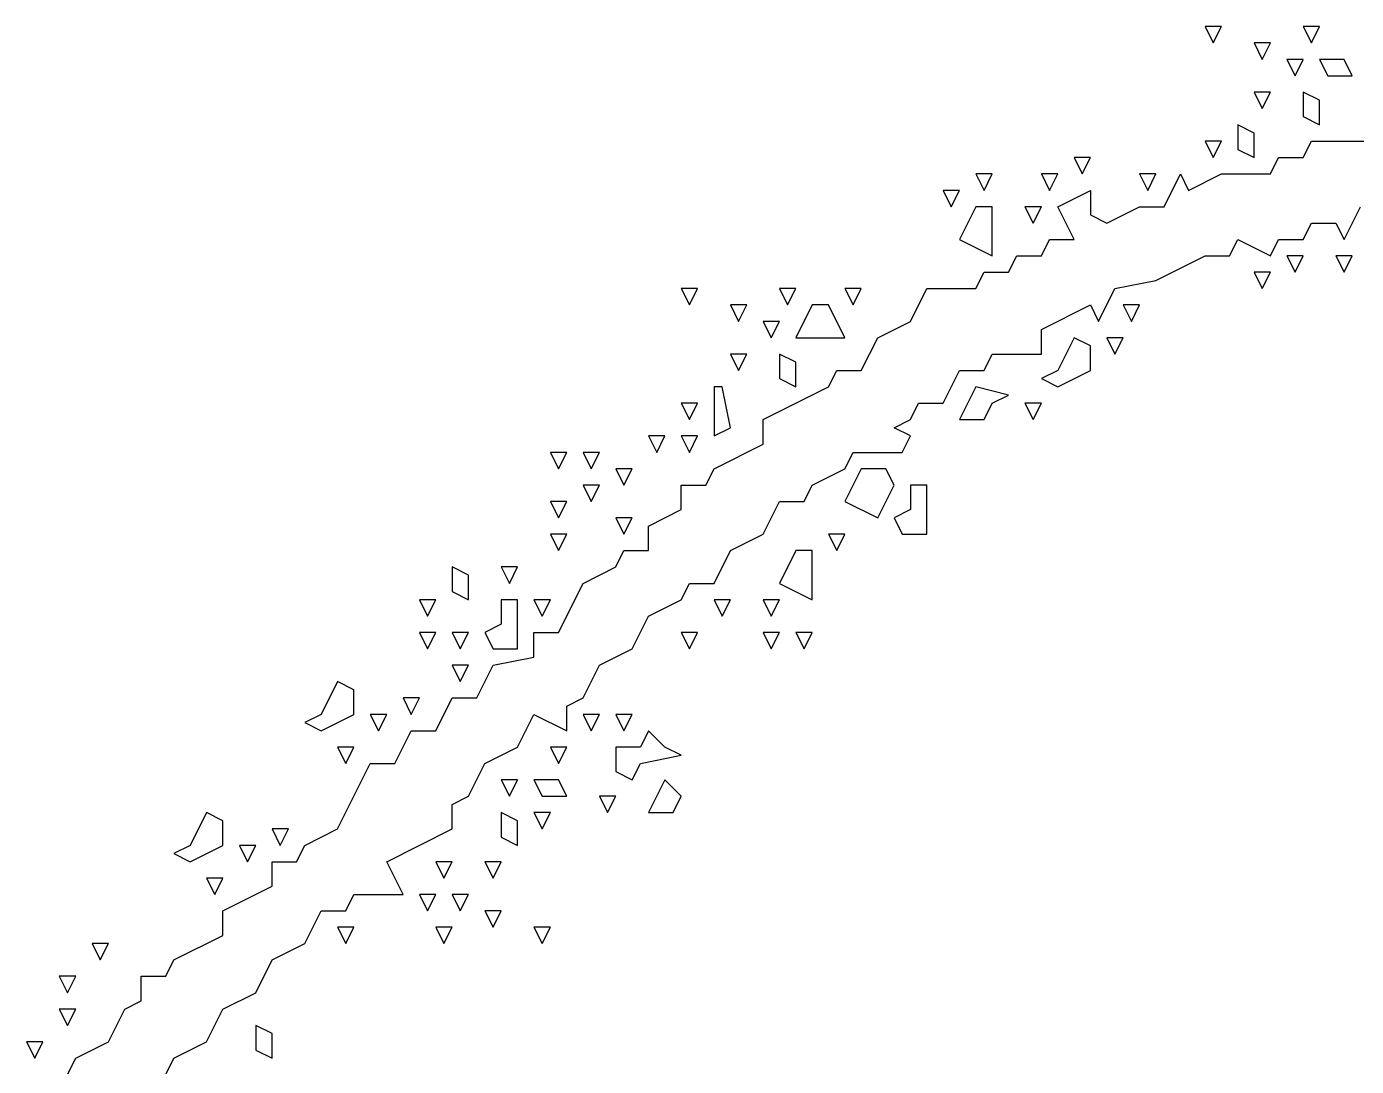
# Model space of a CAD drawing. Extents: x 2 to 124, y 0 to 170.
# Drawn here: x 93.13 to 106.21, y 94.1 to 104.32 of the extents above; entities that cross this region are included whole.
import ezdxf

# ---------------------------------------------------------------- set-up
doc = ezdxf.new("R2010")
doc.units = 0
doc.layers.add('Layer0', color=7, linetype='Continuous')

msp = doc.modelspace()

# ---------------------------------------------------------------- linework, layer by layer
at = {"layer": 'Layer0', "color": 5, "linetype": 'CONTINUOUS'}
for p, q in [((104.7206, 104.3182, 0.1), (104.8011, 104.1572, 0.1)), ((104.8816, 104.3182, 0.1), (104.7206, 104.3182, 0.1)), ((104.8011, 104.1572, 0.1), (104.8816, 104.3182, 0.1)), ((105.6866, 104.3182, 0.1), (105.767, 104.1572, 0.1)), ((105.8475, 104.3182, 0.1), (105.6866, 104.3182, 0.1)), ((105.767, 104.1572, 0.1), (105.8475, 104.3182, 0.1)), ((105.2036, 104.1572, 0.1), (105.2841, 103.9962, 0.1)), ((105.3646, 104.1572, 0.1), (105.2036, 104.1572, 0.1)), ((105.2841, 103.9962, 0.1), (105.3646, 104.1572, 0.1)), ((105.5256, 103.9962, 0.1), (105.6061, 103.8352, 0.1)), ((105.6866, 103.9962, 0.1), (105.5256, 103.9962, 0.1)), ((105.6061, 103.8352, 0.1), (105.6866, 103.9962, 0.1)), ((105.8475, 103.9962, 0.1), (105.928, 103.8352, 0.1)), ((106.089, 103.9962, 0.1), (105.8475, 103.9962, 0.1)), ((106.1695, 103.8352, 0.1), (106.089, 103.9962, 0.1)), ((105.928, 103.8352, 0.1), (106.1695, 103.8352, 0.1)), ((105.2036, 103.6742, 0.1), (105.2841, 103.5133, 0.1)), ((105.3646, 103.6742, 0.1), (105.2036, 103.6742, 0.1)), ((105.2841, 103.5133, 0.1), (105.3646, 103.6742, 0.1)), ((105.6866, 103.6742, 0.1), (105.6866, 103.4328, 0.1)), ((105.8475, 103.5938, 0.1), (105.6866, 103.6742, 0.1)), ((105.8475, 103.3523, 0.1), (105.8475, 103.5938, 0.1)), ((105.0426, 103.3523, 0.1), (105.0426, 103.1108, 0.1)), ((105.2036, 103.2718, 0.1), (105.0426, 103.3523, 0.1)), ((105.6866, 103.4328, 0.1), (105.8475, 103.3523, 0.1)), ((105.2036, 103.0303, 0.1), (105.2036, 103.2718, 0.1)), ((104.7206, 103.1913, 0.1), (104.8011, 103.0303, 0.1)), ((104.8816, 103.1913, 0.1), (104.7206, 103.1913, 0.1)), ((104.8011, 103.0303, 0.1), (104.8816, 103.1913, 0.1)), ((105.0426, 103.1108, 0.1), (105.2036, 103.0303, 0.1)), ((105.6866, 103.0303, 0.1), (105.767, 103.1913, 0.1)), ((105.767, 103.1913, 0.1), (106.733, 103.1913, 0.1)), ((103.4328, 103.0303, 0.1), (103.5133, 102.8693, 0.1)), ((103.5938, 103.0303, 0.1), (103.4328, 103.0303, 0.1)), ((103.5133, 102.8693, 0.1), (103.5938, 103.0303, 0.1)), ((105.3646, 102.8693, 0.1), (105.4451, 103.0303, 0.1)), ((105.4451, 103.0303, 0.1), (105.6866, 103.0303, 0.1)), ((102.4669, 102.8693, 0.1), (102.5473, 102.7083, 0.1)), ((102.6278, 102.8693, 0.1), (102.4669, 102.8693, 0.1)), ((102.5473, 102.7083, 0.1), (102.6278, 102.8693, 0.1)), ((103.1108, 102.8693, 0.1), (103.1913, 102.7083, 0.1)), ((103.2718, 102.8693, 0.1), (103.1108, 102.8693, 0.1)), ((103.1913, 102.7083, 0.1), (103.2718, 102.8693, 0.1)), ((104.0767, 102.8693, 0.1), (104.1572, 102.7083, 0.1)), ((104.2377, 102.8693, 0.1), (104.0767, 102.8693, 0.1)), ((104.1572, 102.7083, 0.1), (104.2377, 102.8693, 0.1)), ((104.3182, 102.5473, 0.1), (104.4792, 102.8693, 0.1)), ((104.4792, 102.8693, 0.1), (104.5597, 102.7083, 0.1)), ((104.5597, 102.7083, 0.1), (104.8816, 102.8693, 0.1)), ((104.8816, 102.8693, 0.1), (105.3646, 102.8693, 0.1)), ((102.1449, 102.7083, 0.1), (102.2254, 102.5473, 0.1)), ((102.3059, 102.7083, 0.1), (102.1449, 102.7083, 0.1)), ((102.2254, 102.5473, 0.1), (102.3059, 102.7083, 0.1)), ((103.2718, 102.5473, 0.1), (103.5938, 102.7083, 0.1)), ((103.5938, 102.7083, 0.1), (103.5938, 102.4669, 0.1)), ((102.4669, 102.5473, 0.1), (102.3059, 102.2254, 0.1)), ((102.6278, 102.5473, 0.1), (102.4669, 102.5473, 0.1)), ((102.6278, 102.0644, 0.1), (102.6278, 102.5473, 0.1)), ((102.9498, 102.5473, 0.1), (103.0303, 102.3864, 0.1)), ((103.1108, 102.5473, 0.1), (102.9498, 102.5473, 0.1)), ((103.0303, 102.3864, 0.1), (103.1108, 102.5473, 0.1)), ((103.4328, 102.2254, 0.1), (103.2718, 102.5473, 0.1)), ((103.5938, 102.4669, 0.1), (103.7547, 102.3864, 0.1)), ((103.7547, 102.3864, 0.1), (104.0767, 102.5473, 0.1)), ((104.0767, 102.5473, 0.1), (104.3182, 102.5473, 0.1)), ((106.089, 102.2254, 0.1), (106.25, 102.5473, 0.1)), ((105.6866, 102.2254, 0.1), (105.767, 102.3864, 0.1)), ((105.767, 102.3864, 0.1), (106.0085, 102.3864, 0.1)), ((106.0085, 102.3864, 0.1), (106.089, 102.2254, 0.1)), ((102.3059, 102.2254, 0.1), (102.6278, 102.0644, 0.1)), ((103.1108, 102.0644, 0.1), (103.1913, 102.2254, 0.1)), ((103.1913, 102.2254, 0.1), (103.4328, 102.2254, 0.1)), ((104.9621, 102.0644, 0.1), (105.0426, 102.2254, 0.1)), ((105.0426, 102.2254, 0.1), (105.3646, 102.0644, 0.1)), ((105.3646, 102.0644, 0.1), (105.4451, 102.2254, 0.1)), ((105.4451, 102.2254, 0.1), (105.6866, 102.2254, 0.1)), ((102.7888, 101.9034, 0.1), (102.8693, 102.0644, 0.1)), ((102.8693, 102.0644, 0.1), (103.1108, 102.0644, 0.1)), ((104.2377, 101.8229, 0.1), (104.7206, 102.0644, 0.1)), ((104.7206, 102.0644, 0.1), (104.9621, 102.0644, 0.1)), ((105.5256, 102.0644, 0.1), (105.6061, 101.9034, 0.1)), ((105.6866, 102.0644, 0.1), (105.5256, 102.0644, 0.1)), ((105.6061, 101.9034, 0.1), (105.6866, 102.0644, 0.1)), ((106.0085, 102.0644, 0.1), (106.089, 101.9034, 0.1)), ((106.1695, 102.0644, 0.1), (106.0085, 102.0644, 0.1)), ((106.089, 101.9034, 0.1), (106.1695, 102.0644, 0.1)), ((102.4669, 101.7424, 0.1), (102.5473, 101.9034, 0.1)), ((102.5473, 101.9034, 0.1), (102.7888, 101.9034, 0.1)), ((105.2036, 101.9034, 0.1), (105.2841, 101.7424, 0.1)), ((105.3646, 101.9034, 0.1), (105.2036, 101.9034, 0.1)), ((105.2841, 101.7424, 0.1), (105.3646, 101.9034, 0.1)), ((103.8352, 101.7424, 0.1), (104.2377, 101.8229, 0.1)), ((99.56913, 101.7424, 0.1), (99.64962, 101.5814, 0.1)), ((99.73011, 101.7424, 0.1), (99.56913, 101.7424, 0.1)), ((99.64962, 101.5814, 0.1), (99.73011, 101.7424, 0.1)), ((100.535, 101.7424, 0.1), (100.6155, 101.5814, 0.1)), ((100.696, 101.7424, 0.1), (100.535, 101.7424, 0.1)), ((100.6155, 101.5814, 0.1), (100.696, 101.7424, 0.1)), ((101.179, 101.7424, 0.1), (101.2595, 101.5814, 0.1)), ((101.34, 101.7424, 0.1), (101.179, 101.7424, 0.1)), ((101.2595, 101.5814, 0.1), (101.34, 101.7424, 0.1)), ((101.8229, 101.4205, 0.1), (101.9839, 101.7424, 0.1)), ((101.9839, 101.7424, 0.1), (102.4669, 101.7424, 0.1)), ((103.6742, 101.4205, 0.1), (103.8352, 101.7424, 0.1)), ((100.0521, 101.5814, 0.1), (100.1326, 101.4205, 0.1)), ((100.2131, 101.5814, 0.1), (100.0521, 101.5814, 0.1)), ((100.1326, 101.4205, 0.1), (100.2131, 101.5814, 0.1)), ((100.857, 101.5814, 0.1), (100.696, 101.2595, 0.1)), ((101.018, 101.5814, 0.1), (100.857, 101.5814, 0.1)), ((101.179, 101.2595, 0.1), (101.018, 101.5814, 0.1)), ((103.1108, 101.34, 0.1), (103.5938, 101.5814, 0.1)), ((103.5938, 101.5814, 0.1), (103.6742, 101.4205, 0.1)), ((103.9157, 101.5814, 0.1), (103.9962, 101.4205, 0.1)), ((104.0767, 101.5814, 0.1), (103.9157, 101.5814, 0.1)), ((103.9962, 101.4205, 0.1), (104.0767, 101.5814, 0.1)), ((100.3741, 101.4205, 0.1), (100.4545, 101.2595, 0.1)), ((100.535, 101.4205, 0.1), (100.3741, 101.4205, 0.1)), ((100.4545, 101.2595, 0.1), (100.535, 101.4205, 0.1)), ((101.5009, 101.2595, 0.1), (101.8229, 101.4205, 0.1)), ((100.696, 101.2595, 0.1), (101.179, 101.2595, 0.1)), ((101.34, 100.9375, 0.1), (101.5009, 101.2595, 0.1)), ((103.1108, 101.0985, 0.1), (103.1108, 101.34, 0.1)), ((103.4328, 101.2595, 0.1), (103.2718, 100.9375, 0.1)), ((103.5938, 101.179, 0.1), (103.4328, 101.2595, 0.1)), ((103.7547, 101.2595, 0.1), (103.8352, 101.0985, 0.1)), ((103.9157, 101.2595, 0.1), (103.7547, 101.2595, 0.1)), ((103.8352, 101.0985, 0.1), (103.9157, 101.2595, 0.1)), ((103.5938, 100.9375, 0.1), (103.5938, 101.179, 0.1)), ((100.0521, 101.0985, 0.1), (100.1326, 100.9375, 0.1)), ((100.2131, 101.0985, 0.1), (100.0521, 101.0985, 0.1)), ((100.1326, 100.9375, 0.1), (100.2131, 101.0985, 0.1)), ((100.535, 101.0985, 0.1), (100.535, 100.857, 0.1)), ((100.696, 101.018, 0.1), (100.535, 101.0985, 0.1)), ((100.696, 100.7765, 0.1), (100.696, 101.018, 0.1)), ((102.5473, 100.9375, 0.1), (102.6278, 101.0985, 0.1)), ((102.6278, 101.0985, 0.1), (103.1108, 101.0985, 0.1)), ((100.535, 100.857, 0.1), (100.696, 100.7765, 0.1)), ((101.018, 100.7765, 0.1), (101.0985, 100.9375, 0.1)), ((101.0985, 100.9375, 0.1), (101.34, 100.9375, 0.1)), ((102.1449, 100.6155, 0.1), (102.3059, 100.9375, 0.1)), ((102.3059, 100.9375, 0.1), (102.5473, 100.9375, 0.1)), ((103.2718, 100.9375, 0.1), (103.1108, 100.857, 0.1)), ((103.1108, 100.857, 0.1), (103.2718, 100.7765, 0.1)), ((103.2718, 100.7765, 0.1), (103.5938, 100.9375, 0.1)), ((99.8911, 100.7765, 0.1), (99.8911, 100.2936, 0.1)), ((99.97159, 100.7765, 0.1), (99.8911, 100.7765, 0.1)), ((100.0521, 100.3741, 0.1), (99.97159, 100.7765, 0.1)), ((100.3741, 100.4545, 0.1), (101.018, 100.7765, 0.1)), ((102.4669, 100.7765, 0.1), (102.3059, 100.4545, 0.1)), ((102.7888, 100.696, 0.1), (102.4669, 100.7765, 0.1)), ((99.56913, 100.6155, 0.1), (99.64962, 100.4545, 0.1)), ((99.73011, 100.6155, 0.1), (99.56913, 100.6155, 0.1)), ((99.64962, 100.4545, 0.1), (99.73011, 100.6155, 0.1)), ((101.8229, 100.4545, 0.1), (101.9034, 100.6155, 0.1)), ((101.9034, 100.6155, 0.1), (102.1449, 100.6155, 0.1)), ((102.5473, 100.4545, 0.1), (102.6278, 100.6155, 0.1)), ((102.6278, 100.6155, 0.1), (102.7888, 100.696, 0.1)), ((102.9498, 100.6155, 0.1), (103.0303, 100.4545, 0.1)), ((103.1108, 100.6155, 0.1), (102.9498, 100.6155, 0.1)), ((103.0303, 100.4545, 0.1), (103.1108, 100.6155, 0.1)), ((99.8911, 100.2936, 0.1), (100.0521, 100.3741, 0.1)), ((100.3741, 100.2131, 0.1), (100.3741, 100.4545, 0.1)), ((101.6619, 100.3741, 0.1), (101.8229, 100.4545, 0.1)), ((101.8229, 100.2936, 0.1), (101.6619, 100.3741, 0.1)), ((102.3059, 100.4545, 0.1), (102.5473, 100.4545, 0.1)), ((99.24716, 100.2936, 0.1), (99.32765, 100.1326, 0.1)), ((99.40814, 100.2936, 0.1), (99.24716, 100.2936, 0.1)), ((99.32765, 100.1326, 0.1), (99.40814, 100.2936, 0.1)), ((99.56913, 100.2936, 0.1), (99.64962, 100.1326, 0.1)), ((99.73011, 100.2936, 0.1), (99.56913, 100.2936, 0.1)), ((99.64962, 100.1326, 0.1), (99.73011, 100.2936, 0.1)), ((99.8911, 99.97159, 0.1), (100.3741, 100.2131, 0.1)), ((101.7424, 100.1326, 0.1), (101.8229, 100.2936, 0.1)), ((98.28125, 100.1326, 0.1), (98.36174, 99.97159, 0.1)), ((98.44223, 100.1326, 0.1), (98.28125, 100.1326, 0.1)), ((98.36174, 99.97159, 0.1), (98.44223, 100.1326, 0.1)), ((98.60322, 100.1326, 0.1), (98.68371, 99.97159, 0.1)), ((98.7642, 100.1326, 0.1), (98.60322, 100.1326, 0.1)), ((98.68371, 99.97159, 0.1), (98.7642, 100.1326, 0.1)), ((101.179, 99.97159, 0.1), (101.2595, 100.1326, 0.1)), ((101.2595, 100.1326, 0.1), (101.7424, 100.1326, 0.1)), ((98.92519, 99.97159, 0.1), (99.00568, 99.81061, 0.1)), ((99.08617, 99.97159, 0.1), (98.92519, 99.97159, 0.1)), ((99.00568, 99.81061, 0.1), (99.08617, 99.97159, 0.1)), ((99.81061, 99.81061, 0.1), (99.8911, 99.97159, 0.1)), ((100.857, 99.81061, 0.1), (101.179, 99.97159, 0.1)), ((101.34, 99.97159, 0.1), (101.179, 99.64962, 0.1)), ((101.5814, 99.97159, 0.1), (101.34, 99.97159, 0.1)), ((101.6619, 99.81061, 0.1), (101.5814, 99.97159, 0.1)), ((98.60322, 99.81061, 0.1), (98.68371, 99.64962, 0.1)), ((98.7642, 99.81061, 0.1), (98.60322, 99.81061, 0.1)), ((98.68371, 99.64962, 0.1), (98.7642, 99.81061, 0.1)), ((99.56913, 99.56913, 0.1), (99.56913, 99.81061, 0.1)), ((99.56913, 99.81061, 0.1), (99.81061, 99.81061, 0.1)), ((100.7765, 99.64962, 0.1), (100.857, 99.81061, 0.1)), ((101.5009, 99.48864, 0.1), (101.6619, 99.81061, 0.1)), ((101.8229, 99.81061, 0.1), (101.8229, 99.56913, 0.1)), ((101.9839, 99.81061, 0.1), (101.8229, 99.81061, 0.1)), ((101.9839, 99.32765, 0.1), (101.9839, 99.81061, 0.1)), ((98.28125, 99.64962, 0.1), (98.36174, 99.48864, 0.1)), ((98.44223, 99.64962, 0.1), (98.28125, 99.64962, 0.1)), ((98.36174, 99.48864, 0.1), (98.44223, 99.64962, 0.1)), ((99.24716, 99.40814, 0.1), (99.56913, 99.56913, 0.1)), ((100.3741, 99.32765, 0.1), (100.535, 99.64962, 0.1)), ((100.535, 99.64962, 0.1), (100.7765, 99.64962, 0.1)), ((101.179, 99.64962, 0.1), (101.5009, 99.48864, 0.1)), ((101.8229, 99.56913, 0.1), (101.6619, 99.48864, 0.1)), ((98.92519, 99.48864, 0.1), (99.00568, 99.32765, 0.1)), ((99.08617, 99.48864, 0.1), (98.92519, 99.48864, 0.1)), ((99.00568, 99.32765, 0.1), (99.08617, 99.48864, 0.1)), ((101.6619, 99.48864, 0.1), (101.7424, 99.32765, 0.1)), ((98.28125, 99.32765, 0.1), (98.36174, 99.16667, 0.1)), ((98.44223, 99.32765, 0.1), (98.28125, 99.32765, 0.1)), ((98.36174, 99.16667, 0.1), (98.44223, 99.32765, 0.1)), ((99.24716, 99.16667, 0.1), (99.24716, 99.40814, 0.1)), ((100.0521, 99.16667, 0.1), (100.3741, 99.32765, 0.1)), ((101.018, 99.32765, 0.1), (101.0985, 99.16667, 0.1)), ((101.179, 99.32765, 0.1), (101.018, 99.32765, 0.1)), ((101.0985, 99.16667, 0.1), (101.179, 99.32765, 0.1)), ((101.7424, 99.32765, 0.1), (101.9839, 99.32765, 0.1)), ((98.92519, 99.00568, 0.1), (99.00568, 99.16667, 0.1)), ((99.00568, 99.16667, 0.1), (99.24716, 99.16667, 0.1)), ((99.8911, 98.8447, 0.1), (100.0521, 99.16667, 0.1)), ((100.696, 99.16667, 0.1), (100.535, 98.8447, 0.1)), ((100.857, 99.16667, 0.1), (100.696, 99.16667, 0.1)), ((100.857, 98.68371, 0.1), (100.857, 99.16667, 0.1)), ((97.31534, 99.00568, 0.1), (97.31534, 98.7642, 0.1)), ((97.47633, 98.92519, 0.1), (97.31534, 99.00568, 0.1)), ((97.47633, 98.68371, 0.1), (97.47633, 98.92519, 0.1)), ((97.7983, 99.00568, 0.1), (97.87879, 98.8447, 0.1)), ((97.95928, 99.00568, 0.1), (97.7983, 99.00568, 0.1)), ((97.87879, 98.8447, 0.1), (97.95928, 99.00568, 0.1)), ((98.60322, 98.8447, 0.1), (98.92519, 99.00568, 0.1)), ((97.31534, 98.7642, 0.1), (97.47633, 98.68371, 0.1)), ((98.36174, 98.36174, 0.1), (98.60322, 98.8447, 0.1)), ((99.56913, 98.68371, 0.1), (99.64962, 98.8447, 0.1)), ((99.64962, 98.8447, 0.1), (99.8911, 98.8447, 0.1)), ((100.535, 98.8447, 0.1), (100.857, 98.68371, 0.1)), ((96.99337, 98.68371, 0.1), (97.07386, 98.52273, 0.1)), ((97.15436, 98.68371, 0.1), (96.99337, 98.68371, 0.1)), ((97.07386, 98.52273, 0.1), (97.15436, 98.68371, 0.1)), ((97.7983, 98.68371, 0.1), (97.7983, 98.44223, 0.1)), ((97.95928, 98.68371, 0.1), (97.7983, 98.68371, 0.1)), ((97.95928, 98.20076, 0.1), (97.95928, 98.68371, 0.1)), ((98.12027, 98.68371, 0.1), (98.20076, 98.52273, 0.1)), ((98.28125, 98.68371, 0.1), (98.12027, 98.68371, 0.1)), ((98.20076, 98.52273, 0.1), (98.28125, 98.68371, 0.1)), ((99.24716, 98.52273, 0.1), (99.56913, 98.68371, 0.1)), ((99.8911, 98.68371, 0.1), (99.97159, 98.52273, 0.1)), ((100.0521, 98.68371, 0.1), (99.8911, 98.68371, 0.1)), ((99.97159, 98.52273, 0.1), (100.0521, 98.68371, 0.1)), ((100.3741, 98.68371, 0.1), (100.4545, 98.52273, 0.1)), ((100.535, 98.68371, 0.1), (100.3741, 98.68371, 0.1)), ((100.4545, 98.52273, 0.1), (100.535, 98.68371, 0.1)), ((99.08617, 98.20076, 0.1), (99.24716, 98.52273, 0.1)), ((97.7983, 98.44223, 0.1), (97.63731, 98.36174, 0.1)), ((96.99337, 98.36174, 0.1), (97.07386, 98.20076, 0.1)), ((97.15436, 98.36174, 0.1), (96.99337, 98.36174, 0.1)), ((97.07386, 98.20076, 0.1), (97.15436, 98.36174, 0.1)), ((97.31534, 98.36174, 0.1), (97.39583, 98.20076, 0.1)), ((97.47633, 98.36174, 0.1), (97.31534, 98.36174, 0.1)), ((97.39583, 98.20076, 0.1), (97.47633, 98.36174, 0.1)), ((97.63731, 98.36174, 0.1), (97.7178, 98.20076, 0.1)), ((98.12027, 98.12027, 0.1), (98.12027, 98.36174, 0.1)), ((98.12027, 98.36174, 0.1), (98.36174, 98.36174, 0.1)), ((99.56913, 98.36174, 0.1), (99.64962, 98.20076, 0.1)), ((99.73011, 98.36174, 0.1), (99.56913, 98.36174, 0.1)), ((99.64962, 98.20076, 0.1), (99.73011, 98.36174, 0.1)), ((100.3741, 98.36174, 0.1), (100.4545, 98.20076, 0.1)), ((100.535, 98.36174, 0.1), (100.3741, 98.36174, 0.1)), ((100.4545, 98.20076, 0.1), (100.535, 98.36174, 0.1)), ((100.696, 98.36174, 0.1), (100.7765, 98.20076, 0.1)), ((100.857, 98.36174, 0.1), (100.696, 98.36174, 0.1)), ((100.7765, 98.20076, 0.1), (100.857, 98.36174, 0.1)), ((97.7178, 98.20076, 0.1), (97.95928, 98.20076, 0.1)), ((97.7178, 98.03977, 0.1), (98.12027, 98.12027, 0.1)), ((98.7642, 98.03977, 0.1), (99.08617, 98.20076, 0.1)), ((97.31534, 98.03977, 0.1), (97.39583, 97.87879, 0.1)), ((97.47633, 98.03977, 0.1), (97.31534, 98.03977, 0.1)), ((97.39583, 97.87879, 0.1), (97.47633, 98.03977, 0.1)), ((97.55682, 97.7178, 0.1), (97.7178, 98.03977, 0.1)), ((98.60322, 97.7178, 0.1), (98.7642, 98.03977, 0.1)), ((96.18845, 97.87879, 0.1), (96.02746, 97.55682, 0.1)), ((96.34943, 97.7983, 0.1), (96.18845, 97.87879, 0.1)), ((96.34943, 97.55682, 0.1), (96.34943, 97.7983, 0.1)), ((96.83239, 97.7178, 0.1), (96.91288, 97.55682, 0.1)), ((96.99337, 97.7178, 0.1), (96.83239, 97.7178, 0.1)), ((96.91288, 97.55682, 0.1), (96.99337, 97.7178, 0.1)), ((97.15436, 97.39583, 0.1), (97.31534, 97.7178, 0.1)), ((97.31534, 97.7178, 0.1), (97.55682, 97.7178, 0.1)), ((98.44223, 97.63731, 0.1), (98.60322, 97.7178, 0.1)), ((98.44223, 97.39583, 0.1), (98.44223, 97.63731, 0.1)), ((96.02746, 97.55682, 0.1), (95.86648, 97.47633, 0.1)), ((95.86648, 97.47633, 0.1), (96.02746, 97.39583, 0.1)), ((96.02746, 97.39583, 0.1), (96.34943, 97.55682, 0.1)), ((96.51042, 97.55682, 0.1), (96.59091, 97.39583, 0.1)), ((96.6714, 97.55682, 0.1), (96.51042, 97.55682, 0.1)), ((96.59091, 97.39583, 0.1), (96.6714, 97.55682, 0.1)), ((97.95928, 97.23485, 0.1), (98.12027, 97.55682, 0.1)), ((98.12027, 97.55682, 0.1), (98.44223, 97.39583, 0.1)), ((98.60322, 97.55682, 0.1), (98.68371, 97.39583, 0.1)), ((98.7642, 97.55682, 0.1), (98.60322, 97.55682, 0.1)), ((98.68371, 97.39583, 0.1), (98.7642, 97.55682, 0.1)), ((98.92519, 97.55682, 0.1), (99.00568, 97.39583, 0.1)), ((99.08617, 97.55682, 0.1), (98.92519, 97.55682, 0.1)), ((99.00568, 97.39583, 0.1), (99.08617, 97.55682, 0.1)), ((96.75189, 97.07386, 0.1), (96.91288, 97.39583, 0.1)), ((96.91288, 97.39583, 0.1), (97.15436, 97.39583, 0.1)), ((99.24716, 97.39583, 0.1), (99.16667, 97.23485, 0.1)), ((99.40814, 97.23485, 0.1), (99.24716, 97.39583, 0.1)), ((96.18845, 97.23485, 0.1), (96.26894, 97.07386, 0.1)), ((96.34943, 97.23485, 0.1), (96.18845, 97.23485, 0.1)), ((96.26894, 97.07386, 0.1), (96.34943, 97.23485, 0.1)), ((97.63731, 97.07386, 0.1), (97.95928, 97.23485, 0.1)), ((98.28125, 97.23485, 0.1), (98.36174, 97.07386, 0.1)), ((98.44223, 97.23485, 0.1), (98.28125, 97.23485, 0.1)), ((98.36174, 97.07386, 0.1), (98.44223, 97.23485, 0.1)), ((99.16667, 97.23485, 0.1), (98.92519, 97.23485, 0.1)), ((98.92519, 97.23485, 0.1), (98.92519, 96.99337, 0.1)), ((99.56913, 97.15436, 0.1), (99.40814, 97.23485, 0.1)), ((96.18845, 96.42992, 0.1), (96.51042, 97.07386, 0.1)), ((96.51042, 97.07386, 0.1), (96.75189, 97.07386, 0.1)), ((97.47633, 96.75189, 0.1), (97.63731, 97.07386, 0.1)), ((99.08617, 96.91288, 0.1), (99.16667, 97.07386, 0.1)), ((99.16667, 97.07386, 0.1), (99.56913, 97.15436, 0.1)), ((98.92519, 96.99337, 0.1), (99.08617, 96.91288, 0.1)), ((97.7983, 96.91288, 0.1), (97.87879, 96.75189, 0.1)), ((97.95928, 96.91288, 0.1), (97.7983, 96.91288, 0.1)), ((97.87879, 96.75189, 0.1), (97.95928, 96.91288, 0.1)), ((98.12027, 96.91288, 0.1), (98.20076, 96.75189, 0.1)), ((98.36174, 96.91288, 0.1), (98.12027, 96.91288, 0.1)), ((98.44223, 96.75189, 0.1), (98.36174, 96.91288, 0.1)), ((99.40814, 96.91288, 0.1), (99.24716, 96.59091, 0.1)), ((99.56913, 96.75189, 0.1), (99.40814, 96.91288, 0.1)), ((97.31534, 96.6714, 0.1), (97.47633, 96.75189, 0.1)), ((97.31534, 96.42992, 0.1), (97.31534, 96.6714, 0.1)), ((98.20076, 96.75189, 0.1), (98.44223, 96.75189, 0.1)), ((98.7642, 96.75189, 0.1), (98.8447, 96.59091, 0.1)), ((98.92519, 96.75189, 0.1), (98.7642, 96.75189, 0.1)), ((98.8447, 96.59091, 0.1), (98.92519, 96.75189, 0.1)), ((99.48864, 96.59091, 0.1), (99.56913, 96.75189, 0.1)), ((94.90057, 96.59091, 0.1), (94.73958, 96.26894, 0.1)), ((95.06155, 96.51042, 0.1), (94.90057, 96.59091, 0.1)), ((97.7983, 96.59091, 0.1), (97.7983, 96.34943, 0.1)), ((97.95928, 96.51042, 0.1), (97.7983, 96.59091, 0.1)), ((98.12027, 96.59091, 0.1), (98.20076, 96.42992, 0.1)), ((98.28125, 96.59091, 0.1), (98.12027, 96.59091, 0.1)), ((98.20076, 96.42992, 0.1), (98.28125, 96.59091, 0.1)), ((99.24716, 96.59091, 0.1), (99.48864, 96.59091, 0.1)), ((95.06155, 96.26894, 0.1), (95.06155, 96.51042, 0.1)), ((95.54451, 96.42992, 0.1), (95.625, 96.26894, 0.1)), ((95.70549, 96.42992, 0.1), (95.54451, 96.42992, 0.1)), ((95.625, 96.26894, 0.1), (95.70549, 96.42992, 0.1)), ((95.86648, 96.26894, 0.1), (96.18845, 96.42992, 0.1)), ((96.6714, 96.10795, 0.1), (97.31534, 96.42992, 0.1)), ((97.95928, 96.26894, 0.1), (97.95928, 96.51042, 0.1)), ((97.7983, 96.34943, 0.1), (97.95928, 96.26894, 0.1)), ((94.73958, 96.26894, 0.1), (94.5786, 96.18845, 0.1)), ((94.5786, 96.18845, 0.1), (94.73958, 96.10795, 0.1)), ((94.73958, 96.10795, 0.1), (95.06155, 96.26894, 0.1)), ((95.22254, 96.26894, 0.1), (95.30303, 96.10795, 0.1)), ((95.38352, 96.26894, 0.1), (95.22254, 96.26894, 0.1)), ((95.30303, 96.10795, 0.1), (95.38352, 96.26894, 0.1)), ((95.78598, 96.10795, 0.1), (95.86648, 96.26894, 0.1)), ((95.54451, 95.86648, 0.1), (95.54451, 96.10795, 0.1)), ((95.54451, 96.10795, 0.1), (95.78598, 96.10795, 0.1)), ((96.83239, 95.78598, 0.1), (96.6714, 96.10795, 0.1)), ((97.15436, 96.10795, 0.1), (97.23485, 95.94697, 0.1)), ((97.31534, 96.10795, 0.1), (97.15436, 96.10795, 0.1)), ((97.23485, 95.94697, 0.1), (97.31534, 96.10795, 0.1)), ((97.63731, 96.10795, 0.1), (97.7178, 95.94697, 0.1)), ((97.7983, 96.10795, 0.1), (97.63731, 96.10795, 0.1)), ((97.7178, 95.94697, 0.1), (97.7983, 96.10795, 0.1)), ((94.90057, 95.94697, 0.1), (94.98106, 95.78598, 0.1)), ((95.06155, 95.94697, 0.1), (94.90057, 95.94697, 0.1)), ((94.98106, 95.78598, 0.1), (95.06155, 95.94697, 0.1)), ((95.06155, 95.625, 0.1), (95.54451, 95.86648, 0.1)), ((96.26894, 95.625, 0.1), (96.34943, 95.78598, 0.1)), ((96.34943, 95.78598, 0.1), (96.83239, 95.78598, 0.1)), ((96.99337, 95.78598, 0.1), (97.07386, 95.625, 0.1)), ((97.15436, 95.78598, 0.1), (96.99337, 95.78598, 0.1)), ((97.07386, 95.625, 0.1), (97.15436, 95.78598, 0.1)), ((97.31534, 95.78598, 0.1), (97.39583, 95.625, 0.1)), ((97.47633, 95.78598, 0.1), (97.31534, 95.78598, 0.1)), ((97.39583, 95.625, 0.1), (97.47633, 95.78598, 0.1)), ((95.06155, 95.38352, 0.1), (95.06155, 95.625, 0.1)), ((95.86648, 95.30303, 0.1), (96.02746, 95.625, 0.1)), ((96.02746, 95.625, 0.1), (96.26894, 95.625, 0.1)), ((97.63731, 95.625, 0.1), (97.7178, 95.46402, 0.1)), ((97.7983, 95.625, 0.1), (97.63731, 95.625, 0.1)), ((97.7178, 95.46402, 0.1), (97.7983, 95.625, 0.1)), ((94.5786, 95.14205, 0.1), (95.06155, 95.38352, 0.1)), ((96.18845, 95.46402, 0.1), (96.26894, 95.30303, 0.1)), ((96.34943, 95.46402, 0.1), (96.18845, 95.46402, 0.1)), ((96.26894, 95.30303, 0.1), (96.34943, 95.46402, 0.1)), ((97.15436, 95.46402, 0.1), (97.23485, 95.30303, 0.1)), ((97.31534, 95.46402, 0.1), (97.15436, 95.46402, 0.1)), ((97.23485, 95.30303, 0.1), (97.31534, 95.46402, 0.1)), ((98.12027, 95.46402, 0.1), (98.20076, 95.30303, 0.1)), ((98.28125, 95.46402, 0.1), (98.12027, 95.46402, 0.1)), ((98.20076, 95.30303, 0.1), (98.28125, 95.46402, 0.1)), ((93.77367, 95.30303, 0.1), (93.85417, 95.14205, 0.1)), ((93.93466, 95.30303, 0.1), (93.77367, 95.30303, 0.1)), ((93.85417, 95.14205, 0.1), (93.93466, 95.30303, 0.1)), ((95.54451, 95.14205, 0.1), (95.86648, 95.30303, 0.1)), ((94.49811, 94.98106, 0.1), (94.5786, 95.14205, 0.1)), ((95.38352, 94.82008, 0.1), (95.54451, 95.14205, 0.1)), ((93.4517, 94.98106, 0.1), (93.5322, 94.82008, 0.1)), ((93.61269, 94.98106, 0.1), (93.4517, 94.98106, 0.1)), ((93.5322, 94.82008, 0.1), (93.61269, 94.98106, 0.1)), ((94.25663, 94.73958, 0.1), (94.25663, 94.98106, 0.1)), ((94.25663, 94.98106, 0.1), (94.49811, 94.98106, 0.1)), ((94.09564, 94.65909, 0.1), (94.25663, 94.73958, 0.1)), ((95.06155, 94.65909, 0.1), (95.38352, 94.82008, 0.1)), ((93.4517, 94.65909, 0.1), (93.5322, 94.49811, 0.1)), ((93.61269, 94.65909, 0.1), (93.4517, 94.65909, 0.1)), ((93.5322, 94.49811, 0.1), (93.61269, 94.65909, 0.1)), ((93.93466, 94.33712, 0.1), (94.09564, 94.65909, 0.1)), ((94.90057, 94.33712, 0.1), (95.06155, 94.65909, 0.1)), ((95.38352, 94.49811, 0.1), (95.38352, 94.25663, 0.1)), ((95.54451, 94.41761, 0.1), (95.38352, 94.49811, 0.1)), ((93.12973, 94.33712, 0.1), (93.21023, 94.17614, 0.1)), ((93.29072, 94.33712, 0.1), (93.12973, 94.33712, 0.1)), ((93.21023, 94.17614, 0.1), (93.29072, 94.33712, 0.1)), ((93.61269, 94.17614, 0.1), (93.93466, 94.33712, 0.1)), ((94.5786, 94.17614, 0.1), (94.90057, 94.33712, 0.1)), ((95.54451, 94.17614, 0.1), (95.54451, 94.41761, 0.1)), ((95.38352, 94.25663, 0.1), (95.54451, 94.17614, 0.1)), ((93.5322, 94.01515, 0.1), (93.61269, 94.17614, 0.1)), ((94.49811, 94.01515, 0.1), (94.5786, 94.17614, 0.1))]:
    msp.add_line(p, q, dxfattribs=at)

doc.saveas('drawing.dxf')
